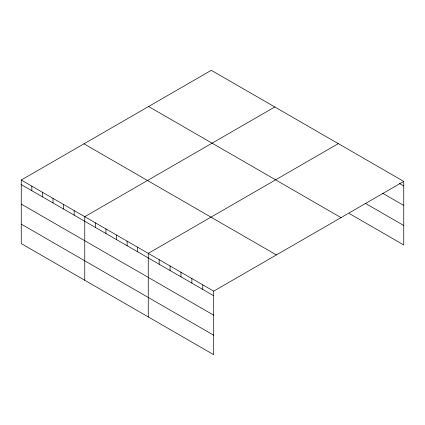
<?xml version="1.0" encoding="UTF-8"?>
<svg xmlns="http://www.w3.org/2000/svg" width="425" height="425" viewBox="0 0 425 425"><rect width="100%" height="100%" fill="white"/><g stroke="black" fill="none" stroke-linecap="round" stroke-linejoin="round"><path stroke-width="0.64" d="M21.25 180.035L213.69 291.141L213.69 354.694L21.25 243.589L21.25 180.035L211.31 70.306L403.75 181.411L403.75 244.965L349.228 213.483M274.816 106.973L84.756 216.702L84.756 280.256M338.321 143.634L148.261 253.364L148.261 316.917M213.69 291.141L403.75 181.411M399.16 183.329L403.75 185.98M382.516 193.184L403.75 205.445M365.298 203.299L403.75 225.5M148.591 106.516L341.031 217.621M83.969 143.825L276.409 254.931M21.25 184.609L213.69 295.715M21.25 204.074L213.69 315.175M21.25 224.129L213.69 335.229M202.783 284.846L202.783 289.414M191.877 278.55L191.877 283.119M180.976 272.255L180.976 276.824M170.069 265.954L170.069 270.528M159.163 259.659L159.163 264.233M137.673 247.254L137.673 251.828M127.091 241.145L127.091 245.714M116.508 235.036L116.508 239.604M105.921 228.921L105.921 233.495M95.338 222.812L95.338 227.386M74.168 210.593L74.168 215.162M63.585 204.478L63.585 209.052M53.003 198.369L53.003 202.943M42.42 192.259L42.42 196.833M31.832 186.15L31.832 190.719"/></g></svg>
